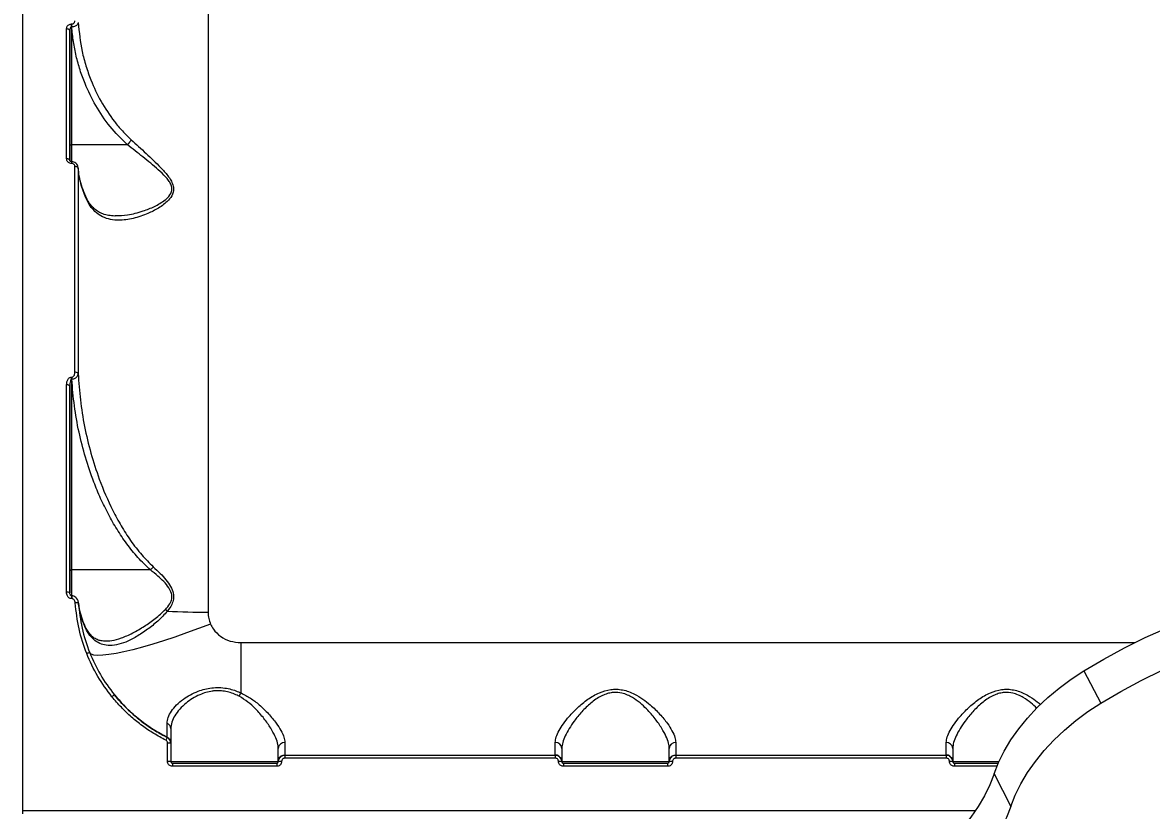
# Model space of a CAD drawing. Header units: millimetres. Extents: x -6431 to 4834, y -6422 to 4807.
# Drawn here: x 1879.7 to 2226.2, y -915.8 to -673.9 of the extents above; entities that cross this region are included whole.
import ezdxf

# ---------------------------------------------------------------- set-up
doc = ezdxf.new("R2010")
doc.units = ezdxf.units.MM
for name, color, linetype in [('DIKOM_ОБЪЕКТ', 7, 'Continuous'), ('DIKOM_РАЗМЕР_ЗОНА', 7, 'Continuous'), ('DIKOM_РАЗМЕР_ОБЪЕКТА', 7, 'Continuous')]:
    doc.layers.add(name, color=color, linetype=linetype)
doc.styles.add('style1', font='arial.ttf', dxfattribs={"width": 0.8})
doc.dimstyles.new('1-50', dxfattribs={"dimtxt": 300, "dimasz": 200, "dimexe": 100, "dimexo": 0, "dimgap": 100, "dimtad": 0, "dimdec": 0, "dimtxsty": 'style1', "dimcen": 0, "dimclrd": 7, "dimclre": 7, "dimadec": 1, "dimazin": 2, "dimtfac": 1, "dimtdec": 0, "dimtmove": 1, "dimatfit": 3, "dimfxl": 0, "dimlwd": 25, "dimlwe": 18, "dimarcsym": 0})

# ---------------------------------------------------------------- blocks, each defined once
blk = doc.blocks.new('*D13')
at = {"layer": 'Defpoints', "color": 0, "transparency": 16777216}
for p in [(-3965.6, 378.37), (3334.4, -1220.38), (3334.4, -3843.38)]:
    blk.add_point(p, dxfattribs=at)
at = {"layer": 'DIKOM_РАЗМЕР_ОБЪЕКТА', "color": 7, "lineweight": 18, "transparency": 16777216}
for p, q in [((-3965.6, 378.37), (-3965.6, -3943.38)), ((3334.4, -1220.38), (3334.4, -3943.38))]:
    blk.add_line(p, q, dxfattribs=at)
at = {"layer": 'DIKOM_РАЗМЕР_ОБЪЕКТА', "color": 7, "lineweight": 25, "transparency": 16777216}
for p, q in [((-3765.6, -3843.38), (-182.11, -3843.38)), ((3134.4, -3843.38), (731.83, -3843.38))]:
    blk.add_line(p, q, dxfattribs=at)
at = {"layer": 'DIKOM_РАЗМЕР_ОБЪЕКТА', "color": 7, "transparency": 16777216}
for points in [[(-3765.6, -3810.04), (-3765.6, -3876.71), (-3965.6, -3843.38)], [(3134.4, -3810.04), (3134.4, -3876.71), (3334.4, -3843.38)]]:
    blk.add_solid(points, dxfattribs=at)
at = {"layer": 'DIKOM_РАЗМЕР_ОБЪЕКТА', "color": 0, "transparency": 16777216, "insert": (274.86, -3843.38), "char_height": 300, "attachment_point": 5, "style": 'style1'}
blk.add_mtext('7300', dxfattribs=at)
blk = doc.blocks.new('*D16')
at = {"layer": 'Defpoints', "color": 0, "transparency": 16777216}
for p in [(-5966.57, 409.56), (4834.4, -963.9), (4834.4, -6224.88)]:
    blk.add_point(p, dxfattribs=at)
at = {"layer": 'DIKOM_РАЗМЕР_ЗОНА', "color": 7, "lineweight": 18, "transparency": 16777216}
for p, q in [((-5966.57, 409.56), (-5966.57, -6324.88)), ((4834.4, -963.9), (4834.4, -6324.88))]:
    blk.add_line(p, q, dxfattribs=at)
at = {"layer": 'DIKOM_РАЗМЕР_ЗОНА', "color": 7, "lineweight": 25, "transparency": 16777216}
for p, q in [((-5766.57, -6224.88), (924.42, -6224.88)), ((4634.4, -6224.88), (2004.2, -6224.88))]:
    blk.add_line(p, q, dxfattribs=at)
at = {"layer": 'DIKOM_РАЗМЕР_ЗОНА', "color": 7, "transparency": 16777216}
for points in [[(-5766.57, -6191.54), (-5766.57, -6258.21), (-5966.57, -6224.88)], [(4634.4, -6191.54), (4634.4, -6258.21), (4834.4, -6224.88)]]:
    blk.add_solid(points, dxfattribs=at)
at = {"layer": 'DIKOM_РАЗМЕР_ЗОНА', "color": 0, "transparency": 16777216, "insert": (1464.31, -6224.88), "char_height": 300, "attachment_point": 5, "style": 'style1'}
blk.add_mtext('10800', dxfattribs=at)

msp = doc.modelspace()

# ---------------------------------------------------------------- linework, layer by layer
at = {"layer": 'DIKOM_ОБЪЕКТ', "color": 7, "linetype": 'Continuous', "lineweight": 15}
for p, q in [((1894.71, -674.37), (1894.81, -674.37)), ((1894.71, -675.27), (1894.71, -674.37)), ((1894.71, -675.27), (1894.71, -711.43)), ((1894.81, -675.27), (1894.71, -675.27)), ((1894.81, -675.27), (1894.81, -674.37)), ((1893.21, -715.75), (1893.21, -675.89)), ((1894.21, -711.59), (1894.21, -676.46)), ((1894.21, -716.28), (1894.21, -711.59)), ((1911.87, -711.43), (1894.71, -711.43)), ((1894.71, -711.43), (1894.71, -716.64)), ((1894.21, -716.28), (1894.21, -714.53)), ((1894.74, -716.64), (1894.71, -716.64)), ((1894.71, -716.64), (1894.71, -717.17)), ((1894.74, -717.17), (1894.71, -717.17)), ((1894.74, -716.64), (1894.74, -717.17)), ((1896.77, -718.58), (1896.77, -781.61)), ((1896.83, -718.87), (1896.8, -718.44)), ((1894.71, -782.79), (1894.83, -782.79)), ((1894.71, -783.43), (1894.71, -782.79)), ((1894.83, -783.43), (1894.83, -782.79)), ((1894.21, -785.47), (1894.21, -848.95)), ((1894.21, -842.12), (1894.21, -785.47)), ((1894.71, -783.43), (1894.71, -841.96)), ((1894.83, -783.43), (1894.71, -783.43)), ((1918.96, -841.96), (1894.71, -841.96)), ((1894.71, -841.96), (1894.71, -849.9)), ((1894.21, -849.02), (1894.21, -842.12)), ((1894.21, -849.04), (1894.21, -842.83)), ((1894.21, -849.03), (1894.21, -845.06)), ((1894.21, -848.95), (1894.21, -849)), ((1894.8, -849.9), (1894.71, -849.9)), ((1894.71, -849.9), (1894.71, -850.75)), ((1894.8, -850.75), (1894.71, -850.75)), ((1894.8, -849.9), (1894.8, -850.75)), ((1946.71, -864.27), (1946.71, -879.68)), ((1946.71, -864.27), (2221.14, -864.27)), ((2205.5, -872.91), (2210.63, -882.88)), ((1925.21, -890.67), (1925.21, -900.77)), ((1924.21, -900.73), (1924.21, -895.1)), ((1925.21, -895.11), (1925.21, -895.11)), ((1925.21, -895.15), (1925.21, -900.77)), ((1925.21, -895.15), (1925.21, -895.15)), ((1958.21, -900.77), (1958.21, -896.72)), ((1960.21, -894.91), (1960.21, -898.77)), ((2043.21, -898.77), (2043.21, -894.91)), ((2045.21, -896.72), (2045.21, -900.77)), ((2045.21, -896.72), (2045.21, -900.77)), ((2078.21, -900.77), (2078.21, -896.72)), ((2080.21, -894.91), (2080.21, -898.77)), ((2165.21, -896.72), (2165.21, -900.77)), ((2165.21, -896.72), (2165.21, -900.77)), ((1960.21, -898.77), (1960.21, -899.72)), ((1960.21, -898.77), (2043.21, -898.77)), ((2043.21, -899.72), (1960.21, -899.72)), ((2043.21, -898.77), (2043.21, -899.72)), ((2045.21, -900.72), (2045.21, -900.72)), ((2045.21, -900.72), (2045.21, -900.77)), ((2045.21, -900.77), (2045.21, -900.77)), ((2080.21, -898.77), (2080.21, -899.72)), ((2080.21, -898.77), (2163.21, -898.77)), ((2163.21, -899.72), (2080.21, -899.72)), ((2163.21, -898.77), (2163.21, -899.72)), ((2165.21, -900.72), (2165.21, -900.72)), ((2165.21, -900.72), (2165.21, -900.77)), ((2165.21, -900.77), (2165.21, -900.77)), ((1925.71, -901.26), (1925.71, -902.23)), ((1925.71, -901.26), (1957.71, -901.26)), ((1957.71, -902.23), (1925.71, -902.23)), ((1957.71, -901.26), (1957.71, -902.23)), ((2045.71, -901.26), (2045.71, -902.23)), ((2045.71, -901.26), (2077.71, -901.26)), ((2077.71, -902.23), (2045.71, -902.23)), ((2077.71, -901.26), (2077.71, -902.23)), ((2165.71, -901.26), (2165.71, -902.23)), ((2165.71, -901.26), (2179.2, -901.26)), ((2178.79, -902.23), (2165.71, -902.23)), ((2177.91, -904.58), (2183.04, -914.56)), ((1879.71, -915.76), (1879.71, -916.77)), ((1879.71, -915.76), (2172.27, -915.76))]:
    msp.add_line(p, q, dxfattribs=at)
at = {"layer": 'DIKOM_ОБЪЕКТ', "color": 7, "linetype": 'Continuous', "lineweight": 15, "flags": 128}
for points in [[(1879.71, -665.66), (1879.71, -675.53), (1879.71, -685.61), (1879.71, -695.88), (1879.71, -706.34), (1879.71, -716.97), (1879.71, -727.78), (1879.71, -738.74), (1879.71, -749.85), (1879.71, -761.11), (1879.71, -772.49), (1879.71, -784), (1879.71, -795.62), (1879.71, -807.34), (1879.71, -819.15), (1879.71, -831.04), (1879.71, -843.01), (1879.71, -855.04), (1879.71, -867.12), (1879.71, -879.24), (1879.71, -891.4), (1879.71, -903.58), (1879.71, -915.76)], [(1936.66, -667.3), (1936.66, -676.24), (1936.66, -685.4), (1936.66, -694.78), (1936.66, -704.36), (1936.66, -714.14), (1936.66, -724.11), (1936.66, -734.26), (1936.66, -744.58), (1936.66, -755.05), (1936.66, -765.68), (1936.66, -776.45), (1936.66, -787.35), (1936.66, -798.37), (1936.66, -809.51), (1936.66, -820.74), (1936.66, -832.06), (1936.66, -843.46), (1936.66, -854.92)], [(1894.21, -676.46), (1894.19, -676.35), (1894.13, -676.24), (1894.04, -676.15), (1893.92, -676.06), (1893.77, -675.99), (1893.59, -675.93), (1893.41, -675.9), (1893.21, -675.89)], [(1894.21, -676.46), (1894.21, -681.28), (1894.21, -686.14), (1894.21, -691.05), (1894.21, -696), (1894.21, -701), (1894.21, -706.03), (1894.21, -711.11), (1894.21, -716.23)], [(1894.21, -711.59), (1894.22, -711.55), (1894.25, -711.52), (1894.29, -711.5), (1894.36, -711.47), (1894.43, -711.45), (1894.52, -711.44), (1894.61, -711.43), (1894.71, -711.43)], [(1894.21, -714.53), (1894.21, -713.52), (1894.21, -712.78), (1894.21, -712.36), (1894.21, -712.3), (1894.21, -712.6), (1894.21, -713.24), (1894.21, -714.16), (1894.21, -715.3), (1894.21, -716.29)], [(1894.21, -716.23), (1894.19, -716.14), (1894.13, -716.05), (1894.04, -715.96), (1893.92, -715.89), (1893.77, -715.83), (1893.59, -715.79), (1893.41, -715.76), (1893.21, -715.75)], [(1895.77, -781.31), (1895.77, -773.18), (1895.77, -765.11), (1895.77, -757.1), (1895.77, -749.16), (1895.77, -741.29), (1895.77, -733.5), (1895.77, -725.78), (1895.77, -718.14)], [(1896.77, -718.58), (1896.74, -718.49), (1896.67, -718.41), (1896.58, -718.33), (1896.45, -718.27), (1896.3, -718.21), (1896.14, -718.17), (1895.96, -718.15), (1895.77, -718.14)], [(1893.21, -848.79), (1893.21, -840.71), (1893.21, -832.66), (1893.21, -824.65), (1893.21, -816.67), (1893.21, -808.72), (1893.21, -800.82), (1893.21, -792.96), (1893.21, -785.15)], [(1894.21, -785.47), (1894.19, -785.41), (1894.13, -785.35), (1894.04, -785.29), (1893.92, -785.25), (1893.77, -785.21), (1893.59, -785.18), (1893.41, -785.16), (1893.21, -785.15)], [(1894.21, -842.12), (1894.22, -842.09), (1894.25, -842.06), (1894.29, -842.03), (1894.36, -842.01), (1894.43, -841.99), (1894.52, -841.97), (1894.61, -841.96), (1894.71, -841.96)], [(2205.5, -872.91), (2211.64, -869.29), (2217.93, -865.89), (2224.33, -862.73), (2230.84, -859.81), (2237.42, -857.15), (2244.07, -854.75), (2250.76, -852.61), (2257.47, -850.75), (2264.18, -849.17), (2270.87, -847.88), (2277.52, -846.88), (2284.1, -846.17), (2290.6, -845.75), (2297, -845.63)], [(2210.63, -882.88), (2216.77, -879.27), (2223.06, -875.87), (2229.46, -872.71), (2235.97, -869.79), (2242.56, -867.13), (2249.2, -864.72), (2255.9, -862.59), (2262.61, -860.73), (2269.32, -859.15), (2276, -857.86), (2282.65, -856.86), (2289.23, -856.14), (2295.73, -855.73), (2302.13, -855.61)], [(1937.42, -858.57), (1933.73, -859.97), (1930.07, -861.3), (1926.48, -862.55), (1923.01, -863.69), (1919.67, -864.73), (1916.51, -865.64), (1913.56, -866.43), (1910.84, -867.07), (1908.39, -867.57), (1906.22, -867.93), (1904.36, -868.13), (1902.83, -868.17), (1901.63, -868.06), (1900.79, -867.8), (1900.32, -867.38)], [(2177.91, -904.58), (2179.28, -901.08), (2181.01, -897.59), (2183.08, -894.13), (2185.47, -890.73), (2188.16, -887.41), (2191.15, -884.2), (2194.4, -881.13), (2197.89, -878.2), (2201.6, -875.46), (2205.5, -872.91)], [(2183.04, -914.56), (2184.42, -911.06), (2186.14, -907.57), (2188.21, -904.11), (2190.6, -900.71), (2193.3, -897.39), (2196.28, -894.18), (2199.53, -891.1), (2203.02, -888.18), (2206.73, -885.44), (2210.63, -882.88)], [(2163.21, -898.77), (2163.21, -898.7), (2163.21, -898.52), (2163.21, -898.22), (2163.21, -897.79), (2163.21, -897.24), (2163.21, -896.58), (2163.21, -895.8), (2163.21, -894.91)], [(1925.21, -900.77), (1925.39, -900.77), (1925.94, -900.77), (1926.84, -900.77), (1928.08, -900.77), (1929.62, -900.77), (1931.42, -900.77), (1933.46, -900.77), (1935.68, -900.77), (1938.04, -900.77), (1940.48, -900.77), (1942.94, -900.77), (1945.38, -900.77), (1947.74, -900.77), (1949.96, -900.77), (1952, -900.77), (1953.81, -900.77), (1955.34, -900.77), (1956.58, -900.77), (1957.48, -900.77), (1958.03, -900.77), (1958.21, -900.77)], [(2045.21, -900.77), (2045.39, -900.77), (2045.94, -900.77), (2046.84, -900.77), (2048.08, -900.77), (2049.61, -900.77), (2051.42, -900.77), (2053.46, -900.77), (2055.68, -900.77), (2058.04, -900.77), (2060.48, -900.77), (2062.94, -900.77), (2065.38, -900.77), (2067.74, -900.77), (2069.96, -900.77), (2072, -900.77), (2073.81, -900.77), (2075.34, -900.77), (2076.58, -900.77), (2077.48, -900.77), (2078.03, -900.77), (2078.21, -900.77)], [(2165.21, -900.77), (2165.39, -900.77), (2165.94, -900.77), (2166.84, -900.77), (2168.08, -900.77), (2169.62, -900.77), (2171.42, -900.77), (2173.46, -900.77), (2175.68, -900.77), (2178.04, -900.77), (2179.42, -900.77)], [(2177.91, -904.58), (2176.61, -907.93), (2174.98, -911.26), (2173.05, -914.56), (2170.82, -917.82), (2168.3, -921), (2165.53, -924.09), (2162.5, -927.06), (2159.25, -929.9), (2155.79, -932.59), (2152.14, -935.11), (2148.34, -937.44), (2144.41, -939.57), (2140.36, -941.48)], [(2183.04, -914.56), (2181.74, -917.9), (2180.11, -921.24), (2178.18, -924.54), (2175.95, -927.8), (2173.44, -930.98), (2170.66, -934.07), (2167.63, -937.04), (2164.38, -939.88), (2160.92, -942.57), (2157.27, -945.09), (2153.47, -947.42), (2149.54, -949.55), (2145.5, -951.46)]]:
    msp.add_lwpolyline(points, dxfattribs=at)
at = {"layer": 'DIKOM_ОБЪЕКТ', "color": 7, "linetype": 'Continuous', "lineweight": 15}
for centre, radius, start, end in [((1895.97, -782.45), 1.16, 46.5613, 100.0641), ((1893.45, -850.46), 1.68, 63.3005, 98.298), ((1896.22, -853.99), 1.97, 70.7067, 100.1023), ((1920.03, -859.01), 6.06, 46.7185, 54.3672), ((1936.54, -618.62), 236.31, 267.0019, 270.0286), ((1900.47, -869.75), 2.38, 93.7485, 117.093), ((1953.06, -883.62), 7.47, 148.1422, 157.1755), ((1909.56, -883.47), 3.55, 117.4488, 132.8043), ((1923.45, -890.72), 1.76, 1.8275, 68.8494), ((1932.38, -898.36), 9.65, 148.847, 154.5), ((1923.21, -895.15), 2, 1.17, 63.1439), ((1924.46, -899.97), 4.87, 81.1426, 92.9336), ((1960.12, -896.82), 1.91, 87.2527, 176.9507), ((2043.3, -896.82), 1.91, 3.0493, 92.7473), ((2080.12, -896.82), 1.91, 87.2493, 176.9609), ((2163.3, -896.82), 1.91, 3.0391, 92.7507), ((1924.46, -907.27), 6.55, 83.4256, 92.1912), ((1958.96, -907.27), 6.55, 87.8103, 96.5728), ((1960.21, -900.77), 2, 90.0173, 162.7531), ((2043.21, -900.76), 2, 21.4731, 90.0192), ((2044.46, -907.28), 6.56, 83.431, 92.1869), ((2078.96, -907.27), 6.55, 87.8088, 96.5744), ((2080.21, -900.76), 2, 89.9966, 162.7806), ((2163.21, -900.77), 2.01, 21.6007, 89.8985), ((2164.46, -907.27), 6.55, 83.4256, 92.1912)]:
    msp.add_arc(centre, radius, start, end, dxfattribs=at)
for points, knots in [([(1893.21, -675.89), (1893.21, -675.86), (1893.21, -675.66), (1893.3, -675.3), (1893.55, -674.89), (1893.88, -674.6), (1894.27, -674.41), (1894.57, -674.38), (1894.71, -674.37)], [0, 0, 0, 0, 0.039227, 0.287232, 0.49518, 0.670967, 0.835295, 1, 1, 1, 1]), ([(1894.71, -675.27), (1894.68, -675.27), (1894.63, -675.28), (1894.53, -675.34), (1894.42, -675.47), (1894.32, -675.69), (1894.24, -676.01), (1894.21, -676.28), (1894.21, -676.44), (1894.21, -676.46)], [0, 0, 0, 0, 0.055395, 0.10986, 0.243667, 0.417585, 0.651806, 0.951856, 1, 1, 1, 1]), ([(1894.81, -674.37), (1894.91, -674.36), (1895.1, -674.35), (1895.35, -674.22), (1895.56, -674.04), (1895.72, -673.78), (1895.77, -673.55), (1895.77, -673.42), (1895.77, -673.4)], [0, 0, 0, 0, 0.167424, 0.334424, 0.509169, 0.713059, 0.957715, 1, 1, 1, 1]), ([(1896.77, -673.94), (1896.77, -673.97), (1896.76, -674.14), (1896.64, -674.44), (1896.31, -674.79), (1895.88, -675.04), (1895.37, -675.22), (1895, -675.25), (1894.81, -675.27)], [0, 0, 0, 0, 0.039133, 0.268307, 0.46637, 0.643617, 0.819894, 1, 1, 1, 1]), ([(1911.87, -711.42), (1910.04, -709.62), (1906.33, -705.96), (1902.07, -699.55), (1899.16, -693.64), (1897.31, -688.51), (1896.12, -684.19), (1895.25, -679.78), (1894.96, -676.77), (1894.81, -675.27)], [0, 0, 0, 0, 0.185206, 0.375222, 0.558025, 0.667271, 0.776521, 0.88826, 1, 1, 1, 1]), ([(1896.77, -673.94), (1897.08, -676.9), (1897.55, -681.39), (1899.11, -687.23), (1900.91, -692.41), (1903.67, -698.22), (1907.08, -703.39), (1910.3, -707.25), (1912.14, -709.03), (1913.05, -709.92)], [0, 0, 0, 0, 0.222714, 0.336734, 0.450748, 0.631004, 0.813276, 0.906644, 1, 1, 1, 1]), ([(1913.05, -709.92), (1914.58, -711.3), (1917.62, -714.07), (1921.47, -717.73), (1923.99, -720.5), (1925.24, -722.29), (1925.93, -723.75), (1926.16, -725.26), (1925.73, -726.93), (1924.87, -728.07), (1923.32, -729.62), (1921.06, -731.21), (1917.27, -733), (1913.09, -734.34), (1909.16, -734.74), (1906.04, -734.32), (1903.77, -733.43), (1901.9, -732.03), (1900.51, -730.43), (1899.82, -729.13), (1899.53, -728.58)], [0, 0, 0, 0, 0.09652, 0.192974, 0.244814, 0.271574, 0.298183, 0.324301, 0.350397, 0.391082, 0.401947, 0.472767, 0.543843, 0.640945, 0.73788, 0.799672, 0.86138, 0.912134, 0.96284, 1, 1, 1, 1]), ([(1913.05, -709.92), (1913.03, -709.97), (1912.94, -710.12), (1912.71, -710.46), (1912.34, -710.94), (1912.03, -711.26), (1911.87, -711.42)], [0, 0, 0, 0, 0.107477, 0.349456, 0.674693, 1, 1, 1, 1]), ([(1908.22, -733.19), (1909.44, -733.17), (1912.2, -733.11), (1916.29, -731.98), (1920.24, -730.47), (1922.62, -729.07), (1924.27, -727.7), (1925.17, -726.71), (1925.64, -725.21), (1925.4, -723.88), (1924.73, -722.66), (1924.09, -721.85), (1923.01, -720.64), (1920.67, -718.45), (1916.65, -715.17), (1913.46, -712.67), (1911.87, -711.43)], [0, 0, 0, 0, 0.110433, 0.24845, 0.348139, 0.447459, 0.462301, 0.516603, 0.550203, 0.58367, 0.615749, 0.64804, 0.654896, 0.726684, 0.863291, 1, 1, 1, 1]), ([(1911.87, -711.43), (1911.87, -711.43), (1911.87, -711.43), (1911.87, -711.42), (1911.87, -711.42), (1911.87, -711.42)], [0, 0, 0, 0, 0.460168, 0.809257, 1, 1, 1, 1]), ([(1894.71, -717.17), (1894.63, -717.16), (1894.39, -717.15), (1893.97, -717.02), (1893.55, -716.7), (1893.27, -716.25), (1893.23, -715.92), (1893.21, -715.75)], [0, 0, 0, 0, 0.093123, 0.303828, 0.530209, 0.765196, 1, 1, 1, 1]), ([(1894.71, -716.64), (1894.69, -716.64), (1894.62, -716.64), (1894.5, -716.61), (1894.39, -716.55), (1894.29, -716.46), (1894.22, -716.34), (1894.22, -716.27), (1894.22, -716.23)], [0, 0, 0, 0, 0.067426, 0.185414, 0.324049, 0.501501, 0.745716, 1, 1, 1, 1]), ([(1896.76, -718.46), (1896.76, -718.45), (1896.77, -718.19), (1896.58, -717.7), (1896.12, -717.11), (1895.47, -716.71), (1894.97, -716.67), (1894.74, -716.66)], [0, 0, 0, 0, 0.015544, 0.261281, 0.513915, 0.770951, 1, 1, 1, 1]), ([(1895.77, -718.14), (1895.76, -718.02), (1895.73, -717.79), (1895.53, -717.49), (1895.25, -717.27), (1894.96, -717.18), (1894.79, -717.17), (1894.74, -717.17)], [0, 0, 0, 0, 0.233684, 0.467332, 0.69559, 0.908758, 1, 1, 1, 1]), ([(1899.53, -728.58), (1899.4, -728.3), (1898.6, -726.59), (1897.42, -723.28), (1896.99, -720.16), (1896.77, -718.58)], [0, 0, 0, 0, 0.084991, 0.533468, 1, 1, 1, 1]), ([(1899.47, -728.04), (1899.45, -728.01), (1898.95, -727.1), (1898.24, -725.25), (1897.39, -722.48), (1896.94, -720.34), (1896.85, -719.13), (1896.83, -718.87)], [0, 0, 0, 0, 0.011446, 0.310364, 0.611977, 0.91582, 1, 1, 1, 1]), ([(1899.53, -728.58), (1899.53, -728.56), (1899.56, -728.39), (1899.56, -728.2), (1899.47, -728.07), (1899.45, -728.05)], [0, 0, 0, 0, 0.103684, 0.836837, 1, 1, 1, 1]), ([(1908.23, -733.3), (1908.16, -733.31), (1907.41, -733.34), (1906.1, -733.15), (1904.41, -732.73), (1902.97, -732.06), (1901.77, -731.19), (1900.74, -730.1), (1899.99, -729.06), (1899.61, -728.29), (1899.48, -728.01)], [0, 0, 0, 0, 0.01774, 0.192814, 0.36325, 0.513523, 0.672, 0.804916, 0.928561, 1, 1, 1, 1]), ([(1893.21, -785.15), (1893.23, -784.84), (1893.27, -784.25), (1893.58, -783.51), (1893.97, -783.06), (1894.34, -782.83), (1894.59, -782.8), (1894.71, -782.79)], [0, 0, 0, 0, 0.308893, 0.592328, 0.769747, 0.88447, 1, 1, 1, 1]), ([(1894.83, -782.79), (1894.91, -782.78), (1895.07, -782.76), (1895.3, -782.61), (1895.54, -782.33), (1895.73, -781.88), (1895.76, -781.51), (1895.77, -781.31)], [0, 0, 0, 0, 0.119007, 0.237401, 0.412332, 0.691052, 1, 1, 1, 1]), ([(1896.77, -781.61), (1896.73, -781.85), (1896.66, -782.31), (1896.25, -782.87), (1895.76, -783.2), (1895.3, -783.38), (1894.99, -783.41), (1894.83, -783.43)], [0, 0, 0, 0, 0.27363, 0.537242, 0.720794, 0.856522, 1, 1, 1, 1]), ([(1896.77, -781.61), (1896.95, -784.34), (1897.32, -789.8), (1898.66, -797.97), (1900.58, -806.1), (1903.36, -814.76), (1906.55, -822.21), (1909.92, -828.43), (1912.86, -833.01), (1916.09, -837.26), (1918.62, -839.77), (1919.81, -840.96)], [0, 0, 0, 0, 0.126975, 0.253955, 0.383672, 0.513374, 0.674673, 0.756561, 0.838427, 0.92382, 1, 1, 1, 1]), ([(1894.71, -783.43), (1894.69, -783.43), (1894.66, -783.43), (1894.59, -783.48), (1894.48, -783.62), (1894.25, -784.28), (1894.23, -784.94), (1894.21, -785.47)], [0, 0, 0, 0, 0.023291, 0.051959, 0.104269, 0.27337, 1, 1, 1, 1]), ([(1918.97, -841.96), (1917.65, -840.71), (1915.01, -838.2), (1911.65, -833.95), (1908.64, -829.5), (1905.98, -824.83), (1903.62, -820), (1901.21, -814.2), (1898.91, -807.41), (1896.93, -799.58), (1895.49, -791.57), (1895.05, -786.14), (1894.83, -783.43)], [0, 0, 0, 0, 0.08228, 0.165562, 0.247514, 0.329487, 0.412924, 0.496369, 0.620903, 0.745451, 0.872728, 1, 1, 1, 1]), ([(1918.96, -841.96), (1918.96, -841.96), (1918.96, -841.96), (1918.96, -841.96), (1918.97, -841.96), (1918.97, -841.96)], [0, 0, 0, 0, 0.434925, 0.783825, 1, 1, 1, 1]), ([(1923.56, -854.09), (1924.05, -853.53), (1924.91, -852.57), (1925.56, -850.93), (1925.55, -849.81), (1925.29, -848.65), (1924.55, -847.2), (1923.05, -845.46), (1921.12, -843.68), (1919.72, -842.57), (1918.96, -841.96)], [0, 0, 0, 0, 0.150408, 0.257917, 0.342076, 0.365553, 0.490501, 0.648817, 0.807924, 1, 1, 1, 1]), ([(1919.81, -840.96), (1919.78, -840.99), (1919.67, -841.15), (1919.39, -841.5), (1919.12, -841.79), (1918.97, -841.96)], [0, 0, 0, 0, 0.092686, 0.497829, 1, 1, 1, 1]), ([(1919.81, -840.96), (1920.53, -841.64), (1921.88, -842.9), (1923.73, -844.91), (1925.15, -846.89), (1926.04, -848.93), (1926.13, -850.9), (1925.48, -852.85), (1924.66, -853.96), (1924.18, -854.6)], [0, 0, 0, 0, 0.183985, 0.340158, 0.495652, 0.624189, 0.737469, 0.849217, 1, 1, 1, 1]), ([(1894.71, -850.75), (1894.57, -850.73), (1894.29, -850.7), (1893.89, -850.46), (1893.51, -850.03), (1893.26, -849.44), (1893.22, -848.99), (1893.21, -848.79)], [0, 0, 0, 0, 0.15225, 0.304039, 0.508007, 0.773206, 1, 1, 1, 1]), ([(1894.75, -849.9), (1894.74, -849.9), (1894.71, -849.91), (1894.65, -849.89), (1894.56, -849.85), (1894.42, -849.72), (1894.28, -849.45), (1894.2, -849.17), (1894.22, -848.99), (1894.22, -848.95)], [0, 0, 0, 0, 0.036213, 0.077235, 0.141839, 0.291204, 0.54287, 0.918315, 1, 1, 1, 1]), ([(1896.85, -851.99), (1896.85, -851.95), (1896.83, -851.59), (1896.59, -851.01), (1896.09, -850.37), (1895.48, -850.01), (1895.02, -849.87), (1894.8, -849.91), (1894.8, -849.91)], [0, 0, 0, 0, 0.038153, 0.333142, 0.574981, 0.790903, 0.99356, 1, 1, 1, 1]), ([(1895.88, -852.05), (1895.85, -851.89), (1895.8, -851.56), (1895.58, -851.15), (1895.29, -850.89), (1895.03, -850.76), (1894.86, -850.75), (1894.8, -850.75)], [0, 0, 0, 0, 0.271837, 0.538871, 0.737538, 0.89667, 1, 1, 1, 1]), ([(1899.39, -867.64), (1898.51, -865.14), (1896.72, -860.07), (1896.16, -854.75), (1895.88, -852.05)], [0, 0, 0, 0, 0.493764, 1, 1, 1, 1]), ([(1896.87, -852.13), (1897.14, -854.71), (1897.68, -859.91), (1899.43, -864.87), (1900.32, -867.38)], [0, 0, 0, 0, 0.493767, 1, 1, 1, 1]), ([(1898.7, -859.02), (1898.33, -858.04), (1897.47, -855.78), (1897.09, -853.45), (1896.87, -852.13)], [0, 0, 0, 0, 0.436569, 1, 1, 1, 1]), ([(1898.67, -858.68), (1898.55, -858.41), (1898.04, -857.27), (1897.45, -855.17), (1896.98, -853.19), (1896.89, -852.12), (1896.88, -851.98)], [0, 0, 0, 0, 0.122492, 0.529336, 0.938046, 1, 1, 1, 1]), ([(1924.18, -854.6), (1923.21, -855.65), (1921.26, -857.74), (1917.96, -860.3), (1914.66, -862.53), (1911.46, -864.13), (1908.54, -865.04), (1906.03, -865.24), (1903.86, -864.79), (1901.99, -863.79), (1900.36, -862.14), (1899.3, -860.42), (1898.81, -859.28), (1898.7, -859.02)], [0, 0, 0, 0, 0.103935, 0.208055, 0.321368, 0.434613, 0.535133, 0.635569, 0.720264, 0.804896, 0.890154, 0.975332, 1, 1, 1, 1]), ([(1904.95, -863.75), (1905.65, -863.74), (1907.27, -863.71), (1910.14, -862.86), (1913.51, -861.4), (1917, -859.33), (1920.46, -856.99), (1922.53, -855.05), (1923.56, -854.09)], [0, 0, 0, 0, 0.125434, 0.289248, 0.475382, 0.661621, 0.830971, 1, 1, 1, 1]), ([(1936.66, -854.92), (1936.66, -854.98), (1936.66, -855.62), (1936.79, -856.88), (1937.21, -857.99), (1937.42, -858.57)], [0, 0, 0, 0, 0.046812, 0.514273, 1, 1, 1, 1]), ([(1898.63, -858.7), (1898.64, -858.71), (1898.7, -858.78), (1898.7, -858.9), (1898.7, -859.01), (1898.7, -859.02)], [0, 0, 0, 0, 0.088852, 0.85854, 1, 1, 1, 1]), ([(1904.96, -863.78), (1904.67, -863.78), (1903.93, -863.78), (1902.86, -863.49), (1901.78, -862.96), (1900.84, -862.19), (1899.99, -861.2), (1899.24, -860.04), (1898.82, -859.09), (1898.64, -858.67)], [0, 0, 0, 0, 0.10661, 0.277201, 0.456281, 0.600174, 0.738865, 0.885841, 1, 1, 1, 1]), ([(1937.42, -858.57), (1937.69, -859.08), (1938.44, -860.54), (1940.44, -862.46), (1943.39, -863.98), (1945.6, -864.17), (1946.71, -864.27)], [0, 0, 0, 0, 0.152951, 0.428365, 0.711436, 1, 1, 1, 1]), ([(1907.15, -880.87), (1905.62, -878.83), (1902.53, -874.71), (1900.44, -870.01), (1899.39, -867.64)], [0, 0, 0, 0, 0.494181, 1, 1, 1, 1]), ([(1900.32, -867.38), (1901.32, -869.65), (1903.36, -874.25), (1906.39, -878.28), (1907.93, -880.32)], [0, 0, 0, 0, 0.494166, 1, 1, 1, 1]), ([(1924.09, -889.08), (1924.15, -888.46), (1924.27, -887.21), (1925.28, -885.29), (1926.86, -883.39), (1928.87, -881.69), (1931.15, -880.25), (1933.37, -879.21), (1935.61, -878.5), (1937.76, -878.09), (1940.04, -877.99), (1942.88, -878.28), (1945.12, -878.98), (1946.5, -879.58), (1946.71, -879.68)], [0, 0, 0, 0, 0.110101, 0.220218, 0.329288, 0.438311, 0.524962, 0.611512, 0.675339, 0.739096, 0.803998, 0.868892, 0.979732, 1, 1, 1, 1]), ([(1946.17, -880.72), (1945.97, -880.62), (1944.72, -880), (1942.74, -879.3), (1940.23, -878.98), (1938.82, -879.03), (1937.39, -879.21), (1935.95, -879.53), (1933.89, -880.29), (1931.82, -881.39), (1929.71, -882.9), (1927.83, -884.69), (1926.36, -886.68), (1925.4, -888.7), (1925.27, -890), (1925.21, -890.67)], [0, 0, 0, 0, 0.020104, 0.128726, 0.185269, 0.244007, 0.254867, 0.316792, 0.380591, 0.466421, 0.554632, 0.663824, 0.776165, 0.886557, 1, 1, 1, 1]), ([(1946.71, -879.68), (1947.72, -880.19), (1949.76, -881.24), (1952.6, -883.49), (1955.31, -886.13), (1957.54, -888.83), (1959.1, -891.27), (1960.04, -893.29), (1960.15, -894.4), (1960.21, -894.91)], [0, 0, 0, 0, 0.126101, 0.256732, 0.424337, 0.596865, 0.735299, 0.877571, 1, 1, 1, 1]), ([(2043.21, -894.91), (2043.27, -894.37), (2043.4, -893.26), (2044.32, -891.28), (2045.67, -889.16), (2047.55, -886.79), (2050.01, -884.21), (2053.08, -881.64), (2056.5, -879.6), (2059.61, -878.65), (2062.06, -878.52), (2063.93, -878.74), (2065.77, -879.26), (2067.88, -880.17), (2070.13, -881.56), (2072.77, -883.64), (2075.38, -886.21), (2077.59, -888.91), (2079.13, -891.33), (2080.04, -893.32), (2080.16, -894.41), (2080.21, -894.91)], [0, 0, 0, 0, 0.054582, 0.111031, 0.165946, 0.222014, 0.289074, 0.357961, 0.422673, 0.477405, 0.504749, 0.533099, 0.562353, 0.592383, 0.639889, 0.688585, 0.759284, 0.83206, 0.890159, 0.949868, 1, 1, 1, 1]), ([(2078.21, -896.72), (2078.16, -896.19), (2078.06, -895.06), (2077.26, -892.98), (2075.9, -890.46), (2073.93, -887.62), (2071.64, -884.95), (2069.26, -882.73), (2067.27, -881.28), (2065.36, -880.3), (2063.43, -879.64), (2061.7, -879.5), (2060.08, -879.69), (2058.79, -880.01), (2056.6, -880.96), (2054.01, -882.8), (2051.28, -885.48), (2049.1, -888.16), (2047.42, -890.66), (2046.22, -892.87), (2045.39, -894.95), (2045.27, -896.12), (2045.21, -896.72)], [0, 0, 0, 0, 0.050715, 0.109915, 0.170725, 0.242653, 0.316472, 0.363748, 0.411986, 0.440047, 0.468857, 0.5101, 0.521086, 0.546819, 0.573407, 0.636935, 0.704612, 0.774149, 0.830251, 0.88733, 0.94288, 1, 1, 1, 1]), ([(2163.21, -894.91), (2163.27, -894.37), (2163.4, -893.26), (2164.32, -891.28), (2165.67, -889.16), (2167.55, -886.79), (2170.01, -884.21), (2173.08, -881.64), (2176.5, -879.6), (2179.61, -878.65), (2182.06, -878.52), (2183.93, -878.74), (2185.77, -879.26), (2187.87, -880.17), (2190.1, -881.52), (2191.54, -882.7), (2192.25, -883.28)], [0, 0, 0, 0, 0.079591, 0.161904, 0.241979, 0.323733, 0.421519, 0.521969, 0.616331, 0.696141, 0.736018, 0.777357, 0.820015, 0.863799, 0.933076, 1, 1, 1, 1]), ([(2191.03, -884.43), (2190.44, -883.87), (2189.2, -882.67), (2187.27, -881.28), (2185.36, -880.3), (2183.43, -879.64), (2181.7, -879.5), (2180.08, -879.69), (2178.79, -880.01), (2176.6, -880.96), (2174.01, -882.8), (2171.28, -885.48), (2169.1, -888.16), (2167.41, -890.66), (2166.22, -892.87), (2165.39, -894.95), (2165.27, -896.12), (2165.21, -896.72)], [0, 0, 0, 0, 0.062649, 0.133716, 0.175051, 0.217501, 0.278256, 0.294441, 0.332351, 0.371527, 0.465115, 0.564823, 0.667268, 0.74992, 0.834009, 0.915848, 1, 1, 1, 1]), ([(1923.66, -894.21), (1922.42, -893.54), (1919.94, -892.2), (1916.44, -889.81), (1913.11, -887.14), (1909.97, -884.17), (1908.09, -881.97), (1907.15, -880.87)], [0, 0, 0, 0, 0.197683, 0.39539, 0.593095, 0.796542, 1, 1, 1, 1]), ([(1924.11, -893.37), (1922.66, -892.58), (1919.73, -890.99), (1915.55, -887.97), (1911.52, -884.47), (1909.13, -881.71), (1907.93, -880.32)], [0, 0, 0, 0, 0.237379, 0.477155, 0.737008, 1, 1, 1, 1]), ([(1907.93, -880.32), (1909.77, -882.38), (1912.55, -885.51), (1916.94, -889), (1920.43, -891.39), (1922.9, -892.71), (1924.11, -893.37)], [0, 0, 0, 0, 0.395174, 0.598679, 0.802185, 1, 1, 1, 1]), ([(1958.21, -896.72), (1958.16, -896.18), (1958.05, -895.02), (1957.23, -892.91), (1955.86, -890.39), (1953.88, -887.54), (1951.5, -884.81), (1948.96, -882.41), (1947.11, -881.29), (1946.17, -880.72)], [0, 0, 0, 0, 0.12271, 0.262461, 0.406017, 0.574924, 0.748266, 0.872373, 1, 1, 1, 1]), ([(1924.11, -893.37), (1924.11, -893.27), (1924.11, -893.08), (1924.1, -891.67), (1924.09, -890.19), (1924.09, -889.33), (1924.09, -889.08)], [0, 0, 0, 0, 0.336233, 0.682236, 0.908788, 1, 1, 1, 1]), ([(1924.11, -893.37), (1924.17, -893.4), (1924.42, -893.53), (1924.8, -893.88), (1925.14, -894.48), (1925.19, -894.93), (1925.21, -895.15)], [0, 0, 0, 0, 0.080682, 0.387039, 0.693582, 1, 1, 1, 1]), ([(1925.21, -890.67), (1925.21, -891.51), (1925.21, -893.25), (1925.21, -894.83), (1925.21, -895.04), (1925.21, -895.15)], [0, 0, 0, 0, 0.317517, 0.653916, 1, 1, 1, 1]), ([(1924.21, -895.1), (1924.2, -894.99), (1924.18, -894.76), (1924, -894.46), (1923.81, -894.29), (1923.69, -894.22), (1923.66, -894.21)], [0, 0, 0, 0, 0.306708, 0.61336, 0.919552, 1, 1, 1, 1]), ([(1925.71, -902.23), (1925.6, -902.22), (1925.32, -902.2), (1924.9, -902.02), (1924.52, -901.68), (1924.26, -901.23), (1924.23, -900.9), (1924.21, -900.73)], [0, 0, 0, 0, 0.140596, 0.355127, 0.569873, 0.784874, 1, 1, 1, 1]), ([(1925.21, -900.77), (1925.22, -900.82), (1925.23, -900.93), (1925.31, -901.08), (1925.44, -901.2), (1925.58, -901.26), (1925.67, -901.26), (1925.71, -901.26)], [0, 0, 0, 0, 0.215457, 0.430738, 0.645519, 0.859627, 1, 1, 1, 1]), ([(1959.21, -900.73), (1959.2, -900.84), (1959.18, -901.12), (1959, -901.54), (1958.67, -901.92), (1958.22, -902.18), (1957.88, -902.21), (1957.71, -902.23)], [0, 0, 0, 0, 0.141817, 0.356735, 0.571372, 0.785761, 1, 1, 1, 1]), ([(1957.71, -901.26), (1957.77, -901.26), (1957.88, -901.25), (1958.03, -901.16), (1958.14, -901.04), (1958.2, -900.89), (1958.21, -900.8), (1958.21, -900.77)], [0, 0, 0, 0, 0.214009, 0.428038, 0.642708, 0.857819, 1, 1, 1, 1]), ([(1958.21, -900.77), (1958.22, -900.62), (1958.24, -900.25), (1958.48, -899.68), (1958.94, -899.18), (1959.54, -898.83), (1959.99, -898.79), (1960.21, -898.77)], [0, 0, 0, 0, 0.141707, 0.356396, 0.570969, 0.785457, 1, 1, 1, 1]), ([(1960.21, -899.72), (1960.1, -899.74), (1959.87, -899.76), (1959.57, -899.93), (1959.35, -900.18), (1959.23, -900.47), (1959.22, -900.65), (1959.21, -900.73)], [0, 0, 0, 0, 0.214306, 0.428601, 0.643115, 0.858096, 1, 1, 1, 1]), ([(2043.21, -898.77), (2043.36, -898.77), (2043.73, -898.8), (2044.29, -899.04), (2044.8, -899.49), (2045.14, -900.09), (2045.19, -900.54), (2045.21, -900.77)], [0, 0, 0, 0, 0.140711, 0.355483, 0.57031, 0.785172, 1, 1, 1, 1]), ([(2044.21, -900.73), (2044.2, -900.61), (2044.18, -900.39), (2044, -900.09), (2043.75, -899.86), (2043.47, -899.74), (2043.28, -899.73), (2043.21, -899.72)], [0, 0, 0, 0, 0.215158, 0.430165, 0.644939, 0.859561, 1, 1, 1, 1]), ([(2045.71, -902.23), (2045.6, -902.22), (2045.32, -902.2), (2044.9, -902.02), (2044.52, -901.68), (2044.26, -901.23), (2044.23, -900.9), (2044.21, -900.73)], [0, 0, 0, 0, 0.140686, 0.355105, 0.569909, 0.784892, 1, 1, 1, 1]), ([(2045.21, -900.77), (2045.22, -900.82), (2045.23, -900.93), (2045.31, -901.08), (2045.44, -901.2), (2045.58, -901.26), (2045.67, -901.26), (2045.71, -901.26)], [0, 0, 0, 0, 0.215446, 0.430715, 0.645257, 0.859634, 1, 1, 1, 1]), ([(2079.21, -900.73), (2079.2, -900.84), (2079.18, -901.12), (2079, -901.54), (2078.67, -901.92), (2078.22, -902.18), (2077.88, -902.21), (2077.71, -902.23)], [0, 0, 0, 0, 0.141822, 0.356731, 0.571291, 0.785671, 1, 1, 1, 1]), ([(2077.71, -901.26), (2077.77, -901.26), (2077.88, -901.25), (2078.03, -901.16), (2078.14, -901.04), (2078.2, -900.89), (2078.21, -900.8), (2078.21, -900.77)], [0, 0, 0, 0, 0.213994, 0.428273, 0.64284, 0.857795, 1, 1, 1, 1]), ([(2078.21, -900.77), (2078.22, -900.62), (2078.24, -900.25), (2078.48, -899.68), (2078.94, -899.18), (2079.54, -898.83), (2079.99, -898.79), (2080.21, -898.77)], [0, 0, 0, 0, 0.141711, 0.356377, 0.570956, 0.785451, 1, 1, 1, 1]), ([(2080.21, -899.72), (2080.1, -899.74), (2079.87, -899.76), (2079.57, -899.93), (2079.35, -900.18), (2079.23, -900.47), (2079.22, -900.65), (2079.21, -900.73)], [0, 0, 0, 0, 0.214178, 0.428497, 0.643135, 0.858081, 1, 1, 1, 1]), ([(2163.21, -898.77), (2163.36, -898.77), (2163.73, -898.8), (2164.29, -899.04), (2164.8, -899.49), (2165.14, -900.09), (2165.19, -900.54), (2165.21, -900.77)], [0, 0, 0, 0, 0.140782, 0.355478, 0.570299, 0.785191, 1, 1, 1, 1]), ([(2164.21, -900.73), (2164.2, -900.61), (2164.18, -900.39), (2164, -900.09), (2163.75, -899.86), (2163.47, -899.74), (2163.28, -899.73), (2163.21, -899.72)], [0, 0, 0, 0, 0.21514, 0.430203, 0.644959, 0.859421, 1, 1, 1, 1]), ([(2165.71, -902.23), (2165.6, -902.22), (2165.32, -902.2), (2164.9, -902.02), (2164.52, -901.68), (2164.26, -901.23), (2164.23, -900.9), (2164.21, -900.73)], [0, 0, 0, 0, 0.140596, 0.355127, 0.569873, 0.784874, 1, 1, 1, 1]), ([(2165.21, -900.77), (2165.22, -900.82), (2165.23, -900.93), (2165.31, -901.08), (2165.44, -901.2), (2165.58, -901.26), (2165.67, -901.26), (2165.71, -901.26)], [0, 0, 0, 0, 0.215458, 0.430738, 0.645519, 0.859627, 1, 1, 1, 1])]:
    msp.add_open_spline(points, degree=3, knots=knots, dxfattribs=at)

# ---------------------------------------------------------------- dimensions: what is measured, and where the dimension line sits
at = {"layer": 'DIKOM_РАЗМЕР_ЗОНА'}
dim = msp.add_linear_dim(base=(4834.4, -6224.88), p1=(-5966.57, 409.56), p2=(4834.4, -963.9), text='10800', dimstyle='1-50', override={"dimscale": 1, "dimtix": 0, "dimtofl": 1, "dimtmove": 1, "dimatfit": 3}, dxfattribs=at)
dim.commit()
dim.dimension.update_dxf_attribs({"geometry": '*D16', "text_midpoint": (1464.31, -6224.88), "dimtype": 160})
at = {"layer": 'DIKOM_РАЗМЕР_ОБЪЕКТА'}
dim = msp.add_linear_dim(base=(3334.4, -3843.38), p1=(-3965.6, 378.37), p2=(3334.4, -1220.38), dimstyle='1-50', override={"dimscale": 1, "dimtix": 0, "dimtofl": 1, "dimtmove": 1, "dimatfit": 3}, dxfattribs=at)
dim.commit()
dim.dimension.update_dxf_attribs({"geometry": '*D13', "text_midpoint": (274.86, -3843.38), "dimtype": 160})

doc.saveas('drawing.dxf')
